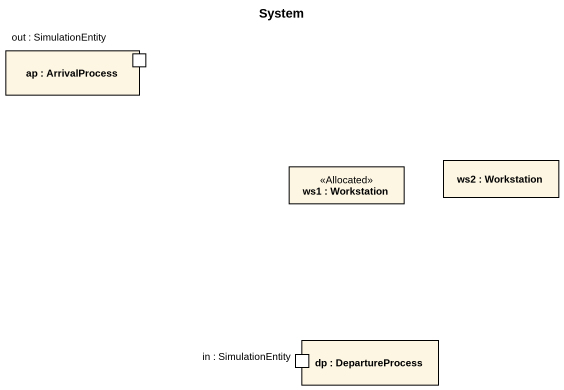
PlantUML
@startuml
title System
rectangle "ap : ArrivalProcess" as ap {
  port "out : SimulationEntity" as out_SimulationEntity
}
rectangle "ws1 : Workstation" as ws1 <<Allocated>>
rectangle "ws2 : Workstation" as ws2
rectangle "dp : DepartureProcess" as dp {
  port "in : SimulationEntity" as in_SimulationEntity
}
@enduml
